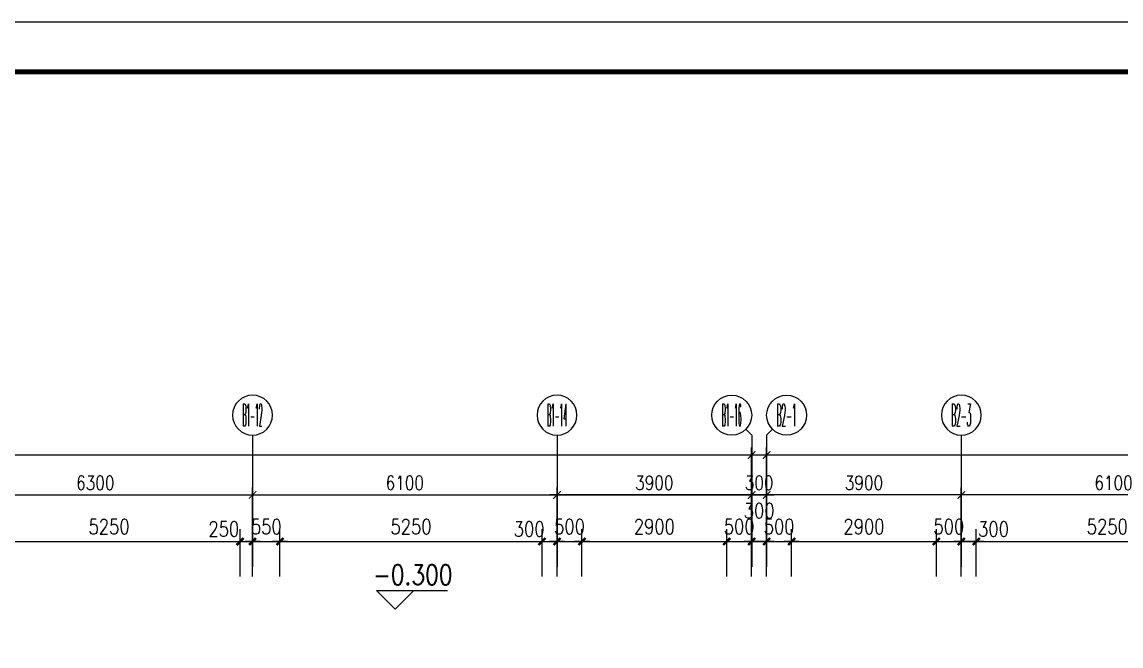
# Model space of a CAD drawing. Extents: x 0 to 121123, y -139549 to 0.
# Drawn here: x 53746 to 75766, y -23263 to -10755 of the extents above; entities that cross this region are included whole.
import ezdxf
from ezdxf.enums import TextEntityAlignment as Align

# ---------------------------------------------------------------- set-up
doc = ezdxf.new("R2010")
doc.units = 0
doc.header["$LTSCALE"] = 1000
doc.header["$MEASUREMENT"] = 0
doc.layers.get('0').update_dxf_attribs({"linetype": 'CONTINUOUS'})
doc.layers.get('DEFPOINTS').update_dxf_attribs({"linetype": 'CONTINUOUS'})
for name, color, linetype in [('AXIS', 7, 'CONTINUOUS'), ('AXIS_TEXT', 7, 'CONTINUOUS'), ('PUB_DIM', 7, 'CONTINUOUS'), ('PUB_TITLE', 7, 'CONTINUOUS'), ('文字', 7, 'CONTINUOUS'), ('柱', 7, 'CONTINUOUS')]:
    doc.layers.add(name, color=color, linetype=linetype)
doc.styles.add('COMPLEX', font='COMPLEX.shx', dxfattribs={"width": 0.8})
doc.styles.add('DIM_FONT', font='romanc.shx', dxfattribs={"width": 0.8})
doc.styles.add('HZTXT', font='txt.shx', dxfattribs={"width": 0.5, "bigfont": 'hztxt.shx'})
doc.dimstyles.new('NORMAL', dxfattribs={"dimtxt": 300, "dimasz": 1, "dimexe": 250, "dimexo": 300, "dimgap": 150, "dimtad": 1, "dimdec": 0, "dimdsep": 46, "dimtxsty": 'DIM_FONT', "dimblk": '_DIMX', "dimblk1": 'ARCHTICK', "dimblk2": 'ARCHTICK', "dimcen": 0.09, "dimdle": 200, "dimclrt": 7, "dimadec": 0, "dimazin": 0, "dimtfac": 1, "dimtdec": 0, "dimtix": 1, "dimtmove": 2, "dimatfit": 3, "dimldrblk": '_DIMX', "dimfxl": 0, "dimtolj": 1, "dimtzin": 0, "dimarcsym": 0})
doc.dimstyles.new('S100', dxfattribs={"dimtxt": 280, "dimasz": 150, "dimexe": 150, "dimexo": 150, "dimgap": 100, "dimtad": 1, "dimdec": 0, "dimzin": 0, "dimdsep": 46, "dimtxsty": 'DIM_FONT', "dimblk": '_DIMX', "dimblk1": 'ARCHTICK', "dimblk2": 'ARCHTICK', "dimsah": 1, "dimcen": 0.09, "dimdle": 150, "dimclrt": 7, "dimadec": 0, "dimazin": 0, "dimtfac": 1, "dimtdec": 0, "dimtix": 1, "dimtmove": 2, "dimatfit": 3, "dimldrblk": 'ARCHTICK', "dimfxl": 0, "dimtolj": 1, "dimtzin": 0, "dimarcsym": 0})

# ---------------------------------------------------------------- blocks, each defined once
blk = doc.blocks.new('_AXISO')
blk.add_circle((0, 0), 0.5)
at = {"layer": 'AXIS_TEXT', "style": 'COMPLEX', "width": 1.041667}
blk.add_attdef('A', text='', height=0.56, dxfattribs=at).set_placement((-0.25, -0.28), (0.25, -0.28), align=Align.FIT)
blk = doc.blocks.new('_ARCHTICK')
at = {"color": 0, "linetype": 'ByBlock', "const_width": 0.15}
blk.add_lwpolyline([(-0.5, -0.5), (0.5, 0.5)], dxfattribs=at)
blk = doc.blocks.new('*D22')
at = {"color": 0, "linetype": 'ByBlock'}
for p, q in [((33097, -28661), (33097, -26423)), ((68197, -28661), (68197, -26423)), ((68347, -26573), (32947, -26573))]:
    blk.add_line(p, q, dxfattribs=at)
at = {"layer": 'DEFPOINTS', "color": 0, "linetype": 'ByBlock'}
for p in [(33097, -26573), (33097, -28811), (68197, -28811)]:
    blk.add_point(p, dxfattribs=at)
at = {"color": 0, "linetype": 'ByBlock', "xscale": 150, "yscale": 150, "zscale": 150, "rotation": 180}
blk.add_blockref('_ARCHTICK', (33097, -26573), dxfattribs=at)
at = {"color": 0, "linetype": 'ByBlock', "xscale": 150, "yscale": 150, "zscale": 150}
blk.add_blockref('_ARCHTICK', (68197, -26573), dxfattribs=at)
at = {"color": 7, "linetype": 'ByBlock', "insert": (50647, -26333), "char_height": 280, "attachment_point": 5, "style": 'DIM_FONT'}
blk.add_mtext('\\A1;35100', dxfattribs=at)
blk = doc.blocks.new('_DIMX')
blk.add_line((-150, 0), (150, 0))
at = {"const_width": 50}
blk.add_lwpolyline([(-70, -70), (70, 70)], dxfattribs=at)
blk = doc.blocks.new('*D30')
at = {"color": 0, "linetype": 'ByBlock'}
for p, q in [((64297, -28661), (64297, -27223)), ((68197, -28661), (68197, -27223)), ((68347, -27373), (64147, -27373))]:
    blk.add_line(p, q, dxfattribs=at)
at = {"layer": 'DEFPOINTS', "color": 0, "linetype": 'ByBlock'}
for p in [(64297, -27373), (64297, -28811), (68197, -28811)]:
    blk.add_point(p, dxfattribs=at)
at = {"color": 0, "linetype": 'ByBlock', "xscale": 150, "yscale": 150, "zscale": 150}
for p, rotation in [((64297, -27373), 180.0000000000052), ((68197, -27373), 5.115907697472721e-12)]:
    blk.add_blockref('_ARCHTICK', p, dxfattribs=dict(at, rotation=rotation))
at = {"color": 7, "linetype": 'ByBlock', "insert": (66247, -27133), "char_height": 280, "attachment_point": 5, "style": 'DIM_FONT'}
blk.add_mtext('\\A1;3900', dxfattribs=at)
blk = doc.blocks.new('*D31')
at = {"color": 0, "linetype": 'ByBlock'}
for p, q in [((64297, -28661), (64297, -27223)), ((68197, -28661), (68197, -27223)), ((64147, -27373), (68347, -27373))]:
    blk.add_line(p, q, dxfattribs=at)
at = {"layer": 'DEFPOINTS', "color": 0, "linetype": 'ByBlock'}
for p in [(68197, -27373), (64297, -28811), (68197, -28811)]:
    blk.add_point(p, dxfattribs=at)
at = {"color": 0, "linetype": 'ByBlock', "xscale": 150, "yscale": 150, "zscale": 150, "rotation": 180}
blk.add_blockref('_ARCHTICK', (64297, -27373), dxfattribs=at)
at = {"color": 0, "linetype": 'ByBlock', "xscale": 150, "yscale": 150, "zscale": 150}
blk.add_blockref('_ARCHTICK', (68197, -27373), dxfattribs=at)
at = {"color": 7, "linetype": 'ByBlock', "insert": (66247, -27133), "char_height": 280, "attachment_point": 5, "style": 'DIM_FONT'}
blk.add_mtext('\\A1;3900', dxfattribs=at)
blk = doc.blocks.new('*D32')
at = {"color": 0, "linetype": 'ByBlock'}
for p, q in [((51897, -28661), (51897, -27223)), ((58197, -28661), (58197, -27223)), ((51747, -27373), (58347, -27373))]:
    blk.add_line(p, q, dxfattribs=at)
at = {"layer": 'DEFPOINTS', "color": 0, "linetype": 'ByBlock'}
for p in [(58197, -27373), (51897, -28811), (58197, -28811)]:
    blk.add_point(p, dxfattribs=at)
at = {"color": 0, "linetype": 'ByBlock', "xscale": 150, "yscale": 150, "zscale": 150, "rotation": 180}
blk.add_blockref('_ARCHTICK', (51897, -27373), dxfattribs=at)
at = {"color": 0, "linetype": 'ByBlock', "xscale": 150, "yscale": 150, "zscale": 150}
blk.add_blockref('_ARCHTICK', (58197, -27373), dxfattribs=at)
at = {"color": 7, "linetype": 'ByBlock', "insert": (55047, -27133), "char_height": 280, "attachment_point": 5, "style": 'DIM_FONT'}
blk.add_mtext('\\A1;6300', dxfattribs=at)
blk = doc.blocks.new('*D38')
at = {"color": 0, "linetype": 'ByBlock'}
for p, q in [((58197, -28661), (58197, -27223)), ((64297, -28661), (64297, -27223)), ((58047, -27373), (64447, -27373))]:
    blk.add_line(p, q, dxfattribs=at)
at = {"layer": 'DEFPOINTS', "color": 0, "linetype": 'ByBlock'}
for p in [(64297, -27373), (58197, -28811), (64297, -28811)]:
    blk.add_point(p, dxfattribs=at)
at = {"color": 0, "linetype": 'ByBlock', "xscale": 150, "yscale": 150, "zscale": 150, "rotation": 180}
blk.add_blockref('_ARCHTICK', (58197, -27373), dxfattribs=at)
at = {"color": 0, "linetype": 'ByBlock', "xscale": 150, "yscale": 150, "zscale": 150}
blk.add_blockref('_ARCHTICK', (64297, -27373), dxfattribs=at)
at = {"color": 7, "linetype": 'ByBlock', "insert": (61247, -27133), "char_height": 280, "attachment_point": 5, "style": 'DIM_FONT'}
blk.add_mtext('\\A1;6100', dxfattribs=at)
blk = doc.blocks.new('*D41')
at = {"color": 0, "linetype": 'ByBlock'}
for p, q in [((68497, -28161), (68497, -25923)), ((106297, -28161), (106297, -25923)), ((106447, -26073), (68347, -26073))]:
    blk.add_line(p, q, dxfattribs=at)
at = {"layer": 'DEFPOINTS', "color": 0, "linetype": 'ByBlock'}
for p in [(68497, -26073), (68497, -28311), (106297, -28311)]:
    blk.add_point(p, dxfattribs=at)
at = {"color": 0, "linetype": 'ByBlock', "xscale": 150, "yscale": 150, "zscale": 150, "rotation": 180}
blk.add_blockref('_ARCHTICK', (68497, -26073), dxfattribs=at)
at = {"color": 0, "linetype": 'ByBlock', "xscale": 150, "yscale": 150, "zscale": 150}
blk.add_blockref('_ARCHTICK', (106297, -26073), dxfattribs=at)
at = {"color": 7, "linetype": 'ByBlock', "insert": (87397, -25833), "char_height": 280, "attachment_point": 5, "style": 'DIM_FONT'}
blk.add_mtext('\\A1;37800', dxfattribs=at)
blk = doc.blocks.new('*D42')
at = {"color": 0, "linetype": 'ByBlock'}
for p, q in [((36997, -28161), (36997, -26723)), ((43097, -28161), (43097, -26723)), ((43247, -26873), (36847, -26873))]:
    blk.add_line(p, q, dxfattribs=at)
at = {"layer": 'DEFPOINTS', "color": 0, "linetype": 'ByBlock'}
for p in [(36997, -26873), (36997, -28311), (43097, -28311)]:
    blk.add_point(p, dxfattribs=at)
at = {"color": 0, "linetype": 'ByBlock', "xscale": 150, "yscale": 150, "zscale": 150, "rotation": 180}
blk.add_blockref('_ARCHTICK', (36997, -26873), dxfattribs=at)
at = {"color": 0, "linetype": 'ByBlock', "xscale": 150, "yscale": 150, "zscale": 150}
blk.add_blockref('_ARCHTICK', (43097, -26873), dxfattribs=at)
at = {"color": 7, "linetype": 'ByBlock', "insert": (40047, -26633), "char_height": 280, "attachment_point": 5, "style": 'DIM_FONT'}
blk.add_mtext('\\A1;6100', dxfattribs=at)
blk = doc.blocks.new('*D43')
at = {"color": 0, "linetype": 'ByBlock'}
for p, q in [((33097, -28161), (33097, -26723)), ((36997, -28161), (36997, -26723)), ((37147, -26873), (32947, -26873))]:
    blk.add_line(p, q, dxfattribs=at)
at = {"layer": 'DEFPOINTS', "color": 0, "linetype": 'ByBlock'}
for p in [(33097, -26873), (33097, -28311), (36997, -28311)]:
    blk.add_point(p, dxfattribs=at)
at = {"color": 0, "linetype": 'ByBlock', "xscale": 150, "yscale": 150, "zscale": 150, "rotation": 180}
blk.add_blockref('_ARCHTICK', (33097, -26873), dxfattribs=at)
at = {"color": 0, "linetype": 'ByBlock', "xscale": 150, "yscale": 150, "zscale": 150}
blk.add_blockref('_ARCHTICK', (36997, -26873), dxfattribs=at)
at = {"color": 7, "linetype": 'ByBlock', "insert": (35047, -26633), "char_height": 280, "attachment_point": 5, "style": 'DIM_FONT'}
blk.add_mtext('\\A1;3900', dxfattribs=at)
blk = doc.blocks.new('_AXISO2')
blk.add_line((0.354, 0.146), (0.5, 0))
blk.add_circle((0, 0.5), 0.5)
at = {"layer": 'AXIS_TEXT', "style": 'COMPLEX', "width": 1.041667}
blk.add_attdef('A', text='', height=0.56, dxfattribs=at).set_placement((-0.25, 0.22), (0.25, 0.22), align=Align.FIT)
blk = doc.blocks.new('_AXISO1')
blk.add_line((0.354, -0.146), (0.5, 0))
blk.add_circle((0, -0.5), 0.5)
at = {"layer": 'AXIS_TEXT', "style": 'COMPLEX', "width": 1.041667}
blk.add_attdef('A', text='', height=0.56, dxfattribs=at).set_placement((-0.25, -0.78), (0.25, -0.78), align=Align.FIT)
blk = doc.blocks.new('*D142')
at = {"color": 0, "linetype": 'ByBlock'}
for p, q in [((68197, -28161), (68197, -26723)), ((68497, -28161), (68497, -26723)), ((68197, -26873), (68047, -26873)), ((68197, -26873), (68497, -26873)), ((68497, -26873), (68647, -26873))]:
    blk.add_line(p, q, dxfattribs=at)
at = {"layer": 'DEFPOINTS', "color": 0, "linetype": 'ByBlock'}
for p in [(68497, -26873), (68197, -28311), (68497, -28311)]:
    blk.add_point(p, dxfattribs=at)
at = {"color": 0, "linetype": 'ByBlock', "xscale": 150, "yscale": 150, "zscale": 150}
blk.add_blockref('_ARCHTICK', (68197, -26873), dxfattribs=at)
at = {"color": 0, "linetype": 'ByBlock', "xscale": 150, "yscale": 150, "zscale": 150, "rotation": 180}
blk.add_blockref('_ARCHTICK', (68497, -26873), dxfattribs=at)
at = {"color": 7, "linetype": 'ByBlock', "insert": (68347, -26633), "char_height": 280, "attachment_point": 5, "style": 'DIM_FONT'}
blk.add_mtext('\\A1;300', dxfattribs=at)
blk = doc.blocks.new('*D155')
at = {"color": 0, "linetype": 'ByBlock'}
for p, q in [((57947, -25582), (57947, -24628)), ((52698, -24878), (57946, -24878))]:
    blk.add_line(p, q, dxfattribs=at)
at = {"layer": 'DEFPOINTS', "color": 0, "linetype": 'ByBlock'}
for p in [(57947, -24878), (52697, -25882), (57947, -25882)]:
    blk.add_point(p, dxfattribs=at)
at = {"color": 0, "linetype": 'ByBlock', "rotation": 180}
blk.add_blockref('_DIMX', (52697, -24878), dxfattribs=at)
at = {"color": 0, "linetype": 'ByBlock'}
blk.add_blockref('_DIMX', (57947, -24878), dxfattribs=at)
at = {"color": 7, "linetype": 'ByBlock', "insert": (55322, -24578), "char_height": 300, "attachment_point": 5, "style": 'DIM_FONT'}
blk.add_mtext('\\A1;5250', dxfattribs=at)
blk = doc.blocks.new('*D156')
at = {"color": 0, "linetype": 'ByBlock'}
for p, q in [((58197, -25582), (58197, -24628)), ((57946, -24878), (57945, -24878)), ((57947, -24878), (58197, -24878)), ((57947, -24878), (58197, -24878)), ((58198, -24878), (58199, -24878))]:
    blk.add_line(p, q, dxfattribs=at)
at = {"layer": 'DEFPOINTS', "color": 0, "linetype": 'ByBlock'}
for p in [(58197, -24878), (57947, -25882), (58197, -25882)]:
    blk.add_point(p, dxfattribs=at)
at = {"color": 0, "linetype": 'ByBlock'}
blk.add_blockref('_DIMX', (57947, -24878), dxfattribs=at)
at = {"color": 0, "linetype": 'ByBlock', "rotation": 180}
blk.add_blockref('_DIMX', (58197, -24878), dxfattribs=at)
at = {"color": 7, "linetype": 'ByBlock', "insert": (57621, -24628), "char_height": 300, "attachment_point": 5, "style": 'DIM_FONT'}
blk.add_mtext('\\A1;250', dxfattribs=at)
blk = doc.blocks.new('*D157')
at = {"color": 0, "linetype": 'ByBlock'}
for p, q in [((58747, -25582), (58747, -24628)), ((58196, -24878), (58195, -24878)), ((58197, -24878), (58747, -24878)), ((58748, -24878), (58749, -24878))]:
    blk.add_line(p, q, dxfattribs=at)
at = {"layer": 'DEFPOINTS', "color": 0, "linetype": 'ByBlock'}
for p in [(58747, -24878), (58197, -25882), (58747, -25882)]:
    blk.add_point(p, dxfattribs=at)
at = {"color": 0, "linetype": 'ByBlock'}
blk.add_blockref('_DIMX', (58197, -24878), dxfattribs=at)
at = {"color": 0, "linetype": 'ByBlock', "rotation": 180}
blk.add_blockref('_DIMX', (58747, -24878), dxfattribs=at)
at = {"color": 7, "linetype": 'ByBlock', "insert": (58472, -24578), "char_height": 300, "attachment_point": 5, "style": 'DIM_FONT'}
blk.add_mtext('\\A1;550', dxfattribs=at)
blk = doc.blocks.new('*D158')
at = {"color": 0, "linetype": 'ByBlock'}
for p, q in [((63997, -25582), (63997, -24628)), ((58748, -24878), (63996, -24878))]:
    blk.add_line(p, q, dxfattribs=at)
at = {"layer": 'DEFPOINTS', "color": 0, "linetype": 'ByBlock'}
for p in [(63997, -24878), (58747, -25882), (63997, -25882)]:
    blk.add_point(p, dxfattribs=at)
at = {"color": 0, "linetype": 'ByBlock', "rotation": 180}
blk.add_blockref('_DIMX', (58747, -24878), dxfattribs=at)
at = {"color": 0, "linetype": 'ByBlock'}
blk.add_blockref('_DIMX', (63997, -24878), dxfattribs=at)
at = {"color": 7, "linetype": 'ByBlock', "insert": (61372, -24578), "char_height": 300, "attachment_point": 5, "style": 'DIM_FONT'}
blk.add_mtext('\\A1;5250', dxfattribs=at)
blk = doc.blocks.new('*D159')
at = {"color": 0, "linetype": 'ByBlock'}
for p, q in [((64297, -25582), (64297, -24628)), ((63996, -24878), (63995, -24878)), ((63997, -24878), (64297, -24878)), ((63997, -24878), (64297, -24878)), ((64298, -24878), (64299, -24878))]:
    blk.add_line(p, q, dxfattribs=at)
at = {"layer": 'DEFPOINTS', "color": 0, "linetype": 'ByBlock'}
for p in [(64297, -24878), (63997, -25882), (64297, -25882)]:
    blk.add_point(p, dxfattribs=at)
at = {"color": 0, "linetype": 'ByBlock'}
blk.add_blockref('_DIMX', (63997, -24878), dxfattribs=at)
at = {"color": 0, "linetype": 'ByBlock', "rotation": 180}
blk.add_blockref('_DIMX', (64297, -24878), dxfattribs=at)
at = {"color": 7, "linetype": 'ByBlock', "insert": (63739, -24628), "char_height": 300, "attachment_point": 5, "style": 'DIM_FONT'}
blk.add_mtext('\\A1;300', dxfattribs=at)
blk = doc.blocks.new('*D160')
at = {"color": 0, "linetype": 'ByBlock'}
for p, q in [((64797, -25582), (64797, -24628)), ((64296, -24878), (64295, -24878)), ((64297, -24878), (64797, -24878)), ((64798, -24878), (64799, -24878))]:
    blk.add_line(p, q, dxfattribs=at)
at = {"layer": 'DEFPOINTS', "color": 0, "linetype": 'ByBlock'}
for p in [(64797, -24878), (64297, -25882), (64797, -25882)]:
    blk.add_point(p, dxfattribs=at)
at = {"color": 0, "linetype": 'ByBlock'}
blk.add_blockref('_DIMX', (64297, -24878), dxfattribs=at)
at = {"color": 0, "linetype": 'ByBlock', "rotation": 180}
blk.add_blockref('_DIMX', (64797, -24878), dxfattribs=at)
at = {"color": 7, "linetype": 'ByBlock', "insert": (64547, -24578), "char_height": 300, "attachment_point": 5, "style": 'DIM_FONT'}
blk.add_mtext('\\A1;500', dxfattribs=at)
blk = doc.blocks.new('*D161')
at = {"color": 0, "linetype": 'ByBlock'}
for p, q in [((67697, -25582), (67697, -24628)), ((64798, -24878), (67696, -24878))]:
    blk.add_line(p, q, dxfattribs=at)
at = {"layer": 'DEFPOINTS', "color": 0, "linetype": 'ByBlock'}
for p in [(67697, -24878), (64797, -25882), (67697, -25882)]:
    blk.add_point(p, dxfattribs=at)
at = {"color": 0, "linetype": 'ByBlock', "rotation": 180}
blk.add_blockref('_DIMX', (64797, -24878), dxfattribs=at)
at = {"color": 0, "linetype": 'ByBlock'}
blk.add_blockref('_DIMX', (67697, -24878), dxfattribs=at)
at = {"color": 7, "linetype": 'ByBlock', "insert": (66247, -24578), "char_height": 300, "attachment_point": 5, "style": 'DIM_FONT'}
blk.add_mtext('\\A1;2900', dxfattribs=at)
blk = doc.blocks.new('*D162')
at = {"color": 0, "linetype": 'ByBlock'}
for p, q in [((68197, -25582), (68197, -24628)), ((67696, -24878), (67695, -24878)), ((67697, -24878), (68197, -24878)), ((68198, -24878), (68199, -24878))]:
    blk.add_line(p, q, dxfattribs=at)
at = {"layer": 'DEFPOINTS', "color": 0, "linetype": 'ByBlock'}
for p in [(68197, -24878), (67697, -25882), (68197, -25882)]:
    blk.add_point(p, dxfattribs=at)
at = {"color": 0, "linetype": 'ByBlock'}
blk.add_blockref('_DIMX', (67697, -24878), dxfattribs=at)
at = {"color": 0, "linetype": 'ByBlock', "rotation": 180}
blk.add_blockref('_DIMX', (68197, -24878), dxfattribs=at)
at = {"color": 7, "linetype": 'ByBlock', "insert": (67947, -24578), "char_height": 300, "attachment_point": 5, "style": 'DIM_FONT'}
blk.add_mtext('\\A1;500', dxfattribs=at)
blk = doc.blocks.new('*D163')
at = {"color": 0, "linetype": 'ByBlock'}
for p, q in [((68497, -25582), (68497, -24628)), ((68196, -24878), (68195, -24878)), ((68197, -24878), (68497, -24878)), ((68197, -24878), (68497, -24878)), ((68498, -24878), (68499, -24878))]:
    blk.add_line(p, q, dxfattribs=at)
at = {"layer": 'DEFPOINTS', "color": 0, "linetype": 'ByBlock'}
for p in [(68497, -24878), (68197, -25882), (68497, -25882)]:
    blk.add_point(p, dxfattribs=at)
at = {"color": 0, "linetype": 'ByBlock'}
blk.add_blockref('_DIMX', (68197, -24878), dxfattribs=at)
at = {"color": 0, "linetype": 'ByBlock', "rotation": 180}
blk.add_blockref('_DIMX', (68497, -24878), dxfattribs=at)
at = {"color": 7, "linetype": 'ByBlock', "insert": (68347, -24261), "char_height": 300, "attachment_point": 5, "style": 'DIM_FONT'}
blk.add_mtext('\\A1;300', dxfattribs=at)
blk = doc.blocks.new('*D164')
at = {"color": 0, "linetype": 'ByBlock'}
for p, q in [((68997, -25582), (68997, -24628)), ((68496, -24878), (68495, -24878)), ((68497, -24878), (68997, -24878)), ((68998, -24878), (68999, -24878))]:
    blk.add_line(p, q, dxfattribs=at)
at = {"layer": 'DEFPOINTS', "color": 0, "linetype": 'ByBlock'}
for p in [(68997, -24878), (68497, -25882), (68997, -25882)]:
    blk.add_point(p, dxfattribs=at)
at = {"color": 0, "linetype": 'ByBlock'}
blk.add_blockref('_DIMX', (68497, -24878), dxfattribs=at)
at = {"color": 0, "linetype": 'ByBlock', "rotation": 180}
blk.add_blockref('_DIMX', (68997, -24878), dxfattribs=at)
at = {"color": 7, "linetype": 'ByBlock', "insert": (68747, -24578), "char_height": 300, "attachment_point": 5, "style": 'DIM_FONT'}
blk.add_mtext('\\A1;500', dxfattribs=at)
blk = doc.blocks.new('*D165')
at = {"color": 0, "linetype": 'ByBlock'}
for p, q in [((71897, -25582), (71897, -24628)), ((68998, -24878), (71896, -24878))]:
    blk.add_line(p, q, dxfattribs=at)
at = {"layer": 'DEFPOINTS', "color": 0, "linetype": 'ByBlock'}
for p in [(71897, -24878), (68997, -25882), (71897, -25882)]:
    blk.add_point(p, dxfattribs=at)
at = {"color": 0, "linetype": 'ByBlock', "rotation": 180}
blk.add_blockref('_DIMX', (68997, -24878), dxfattribs=at)
at = {"color": 0, "linetype": 'ByBlock'}
blk.add_blockref('_DIMX', (71897, -24878), dxfattribs=at)
at = {"color": 7, "linetype": 'ByBlock', "insert": (70447, -24578), "char_height": 300, "attachment_point": 5, "style": 'DIM_FONT'}
blk.add_mtext('\\A1;2900', dxfattribs=at)
blk = doc.blocks.new('*D166')
at = {"color": 0, "linetype": 'ByBlock'}
for p, q in [((72397, -25582), (72397, -24628)), ((71896, -24878), (71895, -24878)), ((71897, -24878), (72397, -24878)), ((72398, -24878), (72399, -24878))]:
    blk.add_line(p, q, dxfattribs=at)
at = {"layer": 'DEFPOINTS', "color": 0, "linetype": 'ByBlock'}
for p in [(72397, -24878), (71897, -25882), (72397, -25882)]:
    blk.add_point(p, dxfattribs=at)
at = {"color": 0, "linetype": 'ByBlock'}
blk.add_blockref('_DIMX', (71897, -24878), dxfattribs=at)
at = {"color": 0, "linetype": 'ByBlock', "rotation": 180}
blk.add_blockref('_DIMX', (72397, -24878), dxfattribs=at)
at = {"color": 7, "linetype": 'ByBlock', "insert": (72147, -24578), "char_height": 300, "attachment_point": 5, "style": 'DIM_FONT'}
blk.add_mtext('\\A1;500', dxfattribs=at)
blk = doc.blocks.new('*D167')
at = {"color": 0, "linetype": 'ByBlock'}
for p, q in [((72697, -25582), (72697, -24628)), ((72396, -24878), (72395, -24878)), ((72397, -24878), (72697, -24878)), ((72397, -24878), (72697, -24878)), ((72698, -24878), (72699, -24878))]:
    blk.add_line(p, q, dxfattribs=at)
at = {"layer": 'DEFPOINTS', "color": 0, "linetype": 'ByBlock'}
for p in [(72697, -24878), (72397, -25882), (72697, -25882)]:
    blk.add_point(p, dxfattribs=at)
at = {"color": 0, "linetype": 'ByBlock'}
blk.add_blockref('_DIMX', (72397, -24878), dxfattribs=at)
at = {"color": 0, "linetype": 'ByBlock', "rotation": 180}
blk.add_blockref('_DIMX', (72697, -24878), dxfattribs=at)
at = {"color": 7, "linetype": 'ByBlock', "insert": (73042, -24628), "char_height": 300, "attachment_point": 5, "style": 'DIM_FONT'}
blk.add_mtext('\\A1;300', dxfattribs=at)
blk = doc.blocks.new('*D168')
at = {"color": 0, "linetype": 'ByBlock'}
for p, q in [((77947, -25582), (77947, -24628)), ((72698, -24878), (77946, -24878))]:
    blk.add_line(p, q, dxfattribs=at)
at = {"layer": 'DEFPOINTS', "color": 0, "linetype": 'ByBlock'}
for p in [(77947, -24878), (72697, -25882), (77947, -25882)]:
    blk.add_point(p, dxfattribs=at)
at = {"color": 0, "linetype": 'ByBlock', "rotation": 180}
blk.add_blockref('_DIMX', (72697, -24878), dxfattribs=at)
at = {"color": 0, "linetype": 'ByBlock'}
blk.add_blockref('_DIMX', (77947, -24878), dxfattribs=at)
at = {"color": 7, "linetype": 'ByBlock', "insert": (75322, -24578), "char_height": 300, "attachment_point": 5, "style": 'DIM_FONT'}
blk.add_mtext('\\A1;5250', dxfattribs=at)

msp = doc.modelspace()

# ---------------------------------------------------------------- hatches: boundary and pattern name
at = {"layer": '柱'}
h = msp.add_hatch(color=256, dxfattribs=at)
h.paths.add_polyline_path([(49265.9, -31964), (49565.9, -31964), (49565.9, -32964), (48265.9, -32964), (48265.9, -32664), (49265.9, -32664)])
h.paths.add_polyline_path([(33765.9, -26364), (33265.9, -26364), (33265.9, -29364), (33565.9, -29364), (33565.9, -26664), (33765.9, -26664)])
h.paths.add_polyline_path([(33265.9, -33964), (33565.9, -33964), (33565.9, -35464), (33765.9, -35464), (33765.9, -35764), (33265.9, -35764)])
h.paths.add_polyline_path([(39865.9, -38964), (40365.9, -38964), (40365.9, -40954), (40065.9, -40954), (40065.9, -39264), (39865.9, -39264)])
h.paths.add_polyline_path([(35865.9, -43664), (36165.9, -43664), (36165.9, -45364), (36515.9, -45364), (36515.9, -45664), (35865.9, -45664)])
h.paths.add_polyline_path([(36365.9, -40164.1), (35865.9, -40164.1), (35865.9, -41764.1), (36165.9, -41764.1), (36165.9, -40464.1), (36365.9, -40464.1)])
h.paths.add_polyline_path([(39065.9, -45364), (39065.9, -45664), (40465.9, -45664), (40465.9, -45364), (39865.9, -45364), (39865.9, -44664), (39565.9, -44664), (39565.9, -45364)])
h.paths.add_polyline_path([(44965.9, -44564), (45265.9, -44564), (45265.9, -46164), (44965.9, -46164)])
h.paths.add_polyline_path([(36965.9, -33214), (37665.9, -33214), (37665.9, -32514), (36965.9, -32514)])
h.paths.add_polyline_path([(36965.9, -36014), (37665.9, -36014), (37665.9, -35314), (36965.9, -35314)])
h.paths.add_polyline_path([(36665.9, -26364), (37465.9, -26364), (37465.9, -27664), (37465.9, -27864), (37165.9, -27864), (37165.9, -26664), (36665.9, -26664)])
h.paths.add_polyline_path([(45265.9, -38964.1), (45265.9, -39264.1), (43265.9, -39264.1), (43265.9, -38964.1)])
h.paths.add_polyline_path([(42765.9, -36014), (43465.9, -36014), (43465.9, -35314), (42765.9, -35314)])
h.paths.add_polyline_path([(42765.9, -33214), (43465.9, -33214), (43465.9, -32514), (42765.9, -32514)])
h.paths.add_polyline_path([(48365.9, -37364), (48365.9, -37064), (47565.9, -37064), (47565.9, -39664), (48465.9, -39664), (48465.9, -39364), (47865.9, -39364), (47865.9, -37364)])
h.paths.add_polyline_path([(47865.9, -37364), (47865.9, -39364)], flags=16)
h.paths.add_polyline_path([(43065.9, -28964), (43365.9, -28964), (43365.9, -26364), (43065.9, -26364)])
h.paths.add_polyline_path([(64965.9, -26364), (64165.9, -26364), (64165.9, -27664), (64165.9, -27864), (64465.9, -27864), (64465.9, -26664), (64965.9, -26664)])
h.paths.add_polyline_path([(64665.9, -33214), (63965.9, -33214), (63965.9, -32514), (64665.9, -32514)])
h.paths.add_polyline_path([(64665.9, -36014), (63965.9, -36014), (63965.9, -35314), (64665.9, -35314)])
h.paths.add_polyline_path([(61765.9, -38964), (61265.9, -38964), (61265.9, -40954), (61565.9, -40954), (61565.9, -39264), (61765.9, -39264)])
h.paths.add_polyline_path([(56665.9, -44564), (56365.9, -44564), (56365.9, -46164), (56665.9, -46164)])
h.paths.add_polyline_path([(52365.9, -44164), (52065.9, -44164), (52065.9, -46164), (52365.9, -46164)])
h.paths.add_polyline_path([(49265.9, -44164), (49565.9, -44164), (49565.9, -46164), (49265.9, -46164)])
h.paths.add_polyline_path([(62565.9, -45364), (62565.9, -45664), (61165.9, -45664), (61165.9, -45364), (61765.9, -45364), (61765.9, -44664), (62065.9, -44664), (62065.9, -45364)])
h.paths.add_polyline_path([(56365.9, -38964.1), (56365.9, -39264.1), (58365.9, -39264.1), (58365.9, -38964.1)])
h.paths.add_polyline_path([(52365.9, -31964), (52065.9, -31964), (52065.9, -32964), (53365.9, -32964), (53365.9, -32664), (52365.9, -32664)])
h.paths.add_polyline_path([(49465.9, -37364), (49465.9, -37064), (50265.9, -37064), (50265.9, -39664), (49365.9, -39664), (49365.9, -39364), (49965.9, -39364), (49965.9, -37364)])
h.paths.add_polyline_path([(52165.9, -37364), (52165.9, -37064), (51365.9, -37064), (51365.9, -39664), (52265.9, -39664), (52265.9, -39364), (51665.9, -39364), (51665.9, -37364)])
h.paths.add_polyline_path([(53765.9, -37364), (53765.9, -39364)], flags=16)
h.paths.add_polyline_path([(53265.9, -37364), (53265.9, -37064), (54065.9, -37064), (54065.9, -39664), (53165.9, -39664), (53165.9, -39364), (53765.9, -39364), (53765.9, -37364)])
h.paths.add_polyline_path([(49265.9, -28364), (49565.9, -28364), (49565.9, -26364), (49265.9, -26364)])
h.paths.add_polyline_path([(52365.9, -28364), (52065.9, -28364), (52065.9, -26364), (52365.9, -26364)])
h.paths.add_polyline_path([(58865.9, -36014), (58165.9, -36014), (58165.9, -35314), (58865.9, -35314)])
h.paths.add_polyline_path([(58865.9, -33214), (58165.9, -33214), (58165.9, -32514), (58865.9, -32514)])
h.paths.add_polyline_path([(58565.9, -28964), (58265.9, -28964), (58265.9, -26364), (58565.9, -26364)])
h.paths.add_polyline_path([(65765.9, -43664), (65465.9, -43664), (65465.9, -45364), (65115.9, -45364), (65115.9, -45664), (65765.9, -45664)])
h.paths.add_polyline_path([(65265.9, -40164.1), (65765.9, -40164.1), (65765.9, -41764.1), (65465.9, -41764.1), (65465.9, -40464.1), (65265.9, -40464.1)])
h.paths.add_polyline_path([(67865.9, -26364), (68365.9, -26364), (68365.9, -29364), (68065.9, -29364), (68065.9, -26664), (67865.9, -26664)])
h.paths.add_polyline_path([(68365.9, -33964), (68065.9, -33964), (68065.9, -35464), (67865.9, -35464), (67865.9, -35764), (68365.9, -35764)])
edge = h.paths.add_edge_path()
edge.add_line((30800.1, -26364), (69396.6, -26364))
edge = h.paths.add_edge_path()
edge.add_line((68365.9, -48469), (68365.9, -22173))
h = msp.add_hatch(color=256, dxfattribs=at)
h.paths.add_polyline_path([(84665.9, -31964), (84965.9, -31964), (84965.9, -32964), (83665.9, -32964), (83665.9, -32664), (84665.9, -32664)])
h.paths.add_polyline_path([(69165.9, -26364), (68665.9, -26364), (68665.9, -29364), (68965.9, -29364), (68965.9, -26664), (69165.9, -26664)])
h.paths.add_polyline_path([(68665.9, -33964), (68965.9, -33964), (68965.9, -35464), (69165.9, -35464), (69165.9, -35764), (68665.9, -35764)])
h.paths.add_polyline_path([(75265.9, -38964), (75765.9, -38964), (75765.9, -40954), (75465.9, -40954), (75465.9, -39264), (75265.9, -39264)])
h.paths.add_polyline_path([(71265.9, -43664), (71565.9, -43664), (71565.9, -45364), (71915.9, -45364), (71915.9, -45664), (71265.9, -45664)])
h.paths.add_polyline_path([(71765.9, -40164.1), (71265.9, -40164.1), (71265.9, -41764.1), (71565.9, -41764.1), (71565.9, -40464.1), (71765.9, -40464.1)])
h.paths.add_polyline_path([(74465.9, -45364), (74465.9, -45664), (75865.9, -45664), (75865.9, -45364), (75265.9, -45364), (75265.9, -44664), (74965.9, -44664), (74965.9, -45364)])
h.paths.add_polyline_path([(80365.9, -44564), (80665.9, -44564), (80665.9, -46164), (80365.9, -46164)])
h.paths.add_polyline_path([(72365.9, -33214), (73065.9, -33214), (73065.9, -32514), (72365.9, -32514)])
h.paths.add_polyline_path([(72365.9, -36014), (73065.9, -36014), (73065.9, -35314), (72365.9, -35314)])
h.paths.add_polyline_path([(72065.9, -26364), (72865.9, -26364), (72865.9, -27664), (72865.9, -27864), (72565.9, -27864), (72565.9, -26664), (72065.9, -26664)])
h.paths.add_polyline_path([(80665.9, -38964.1), (80665.9, -39264.1), (78665.9, -39264.1), (78665.9, -38964.1)])
h.paths.add_polyline_path([(78165.9, -36014), (78865.9, -36014), (78865.9, -35314), (78165.9, -35314)])
h.paths.add_polyline_path([(78165.9, -33214), (78865.9, -33214), (78865.9, -32514), (78165.9, -32514)])
h.paths.add_polyline_path([(83765.9, -37364), (83765.9, -37064), (82965.9, -37064), (82965.9, -39664), (83865.9, -39664), (83865.9, -39364), (83265.9, -39364), (83265.9, -37364)])
h.paths.add_polyline_path([(83265.9, -37364), (83265.9, -39364)], flags=16)
h.paths.add_polyline_path([(78465.9, -28964), (78765.9, -28964), (78765.9, -26364), (78465.9, -26364)])
h.paths.add_polyline_path([(100365.9, -26364), (99565.9, -26364), (99565.9, -27664), (99565.9, -27864), (99865.9, -27864), (99865.9, -26664), (100365.9, -26664)])
h.paths.add_polyline_path([(100065.9, -33214), (99365.9, -33214), (99365.9, -32514), (100065.9, -32514)])
h.paths.add_polyline_path([(100065.9, -36014), (99365.9, -36014), (99365.9, -35314), (100065.9, -35314)])
h.paths.add_polyline_path([(97165.9, -38964), (96665.9, -38964), (96665.9, -40954), (96965.9, -40954), (96965.9, -39264), (97165.9, -39264)])
h.paths.add_polyline_path([(92065.9, -44564), (91765.9, -44564), (91765.9, -46164), (92065.9, -46164)])
h.paths.add_polyline_path([(87765.9, -44164), (87465.9, -44164), (87465.9, -46164), (87765.9, -46164)])
h.paths.add_polyline_path([(84665.9, -44164), (84965.9, -44164), (84965.9, -46164), (84665.9, -46164)])
h.paths.add_polyline_path([(97965.9, -45364), (97965.9, -45664), (96565.9, -45664), (96565.9, -45364), (97165.9, -45364), (97165.9, -44664), (97465.9, -44664), (97465.9, -45364)])
h.paths.add_polyline_path([(91765.9, -38964.1), (91765.9, -39264.1), (93765.9, -39264.1), (93765.9, -38964.1)])
h.paths.add_polyline_path([(87765.9, -31964), (87465.9, -31964), (87465.9, -32964), (88765.9, -32964), (88765.9, -32664), (87765.9, -32664)])
h.paths.add_polyline_path([(84865.9, -37364), (84865.9, -37064), (85665.9, -37064), (85665.9, -39664), (84765.9, -39664), (84765.9, -39364), (85365.9, -39364), (85365.9, -37364)])
h.paths.add_polyline_path([(87565.9, -37364), (87565.9, -37064), (86765.9, -37064), (86765.9, -39664), (87665.9, -39664), (87665.9, -39364), (87065.9, -39364), (87065.9, -37364)])
h.paths.add_polyline_path([(89165.9, -37364), (89165.9, -39364)], flags=16)
h.paths.add_polyline_path([(88665.9, -37364), (88665.9, -37064), (89465.9, -37064), (89465.9, -39664), (88565.9, -39664), (88565.9, -39364), (89165.9, -39364), (89165.9, -37364)])
h.paths.add_polyline_path([(84665.9, -28364), (84965.9, -28364), (84965.9, -26364), (84665.9, -26364)])
h.paths.add_polyline_path([(87765.9, -28364), (87465.9, -28364), (87465.9, -26364), (87765.9, -26364)])
h.paths.add_polyline_path([(94265.9, -36014), (93565.9, -36014), (93565.9, -35314), (94265.9, -35314)])
h.paths.add_polyline_path([(94265.9, -33214), (93565.9, -33214), (93565.9, -32514), (94265.9, -32514)])
h.paths.add_polyline_path([(93965.9, -28964), (93665.9, -28964), (93665.9, -26364), (93965.9, -26364)])
h.paths.add_polyline_path([(101165.9, -43664), (100865.9, -43664), (100865.9, -45364), (100515.9, -45364), (100515.9, -45664), (101165.9, -45664)])
h.paths.add_polyline_path([(100665.9, -40164.1), (101165.9, -40164.1), (101165.9, -41764.1), (100865.9, -41764.1), (100865.9, -40464.1), (100665.9, -40464.1)])
h.paths.add_polyline_path([(103265.9, -26364), (103765.9, -26364), (103765.9, -29364), (103465.9, -29364), (103465.9, -26664), (103265.9, -26664)])
h.paths.add_polyline_path([(103765.9, -33964), (103465.9, -33964), (103465.9, -35464), (103265.9, -35464), (103265.9, -35764), (103765.9, -35764)])
edge = h.paths.add_edge_path()
edge.add_line((66200.1, -26364), (104796.6, -26364))
edge = h.paths.add_edge_path()
edge.add_line((103765.9, -48469), (103765.9, -22173))

# ---------------------------------------------------------------- linework, layer by layer
at = {"layer": 'AXIS'}
for p, q in [((58365.9, -19035.1), (58365.9, -21673)), ((64465.9, -19035.1), (64465.9, -21673)), ((68365.9, -19035.1), (68365.9, -21673)), ((68665.9, -19035.1), (68665.9, -21673)), ((72565.9, -19035.1), (72565.9, -21673))]:
    msp.add_line(p, q, dxfattribs=at)
at = {"layer": 'PUB_TITLE'}
msp.add_lwpolyline([(16022.7, -70154.7), (16022.7, -10754.7), (121122.7, -10754.7), (121122.7, -70154.7)], close=True, dxfattribs=at)
at = {"layer": 'PUB_TITLE', "const_width": 100}
msp.add_lwpolyline([(18522.7, -69154.7), (120122.7, -69154.7), (120122.7, -11754.7), (18522.7, -11754.7)], close=True, dxfattribs=at)
at = {"layer": '文字'}
for p, q in [((61222.3, -22527.6), (60847.3, -22152.6)), ((60847.3, -22152.6), (61597.3, -22152.6)), ((61597.3, -22152.6), (61222.3, -22527.6)), ((61222.3, -22152.6), (61527.9, -22152.6)), ((61222.3, -22152.6), (62272.3, -22152.6))]:
    msp.add_line(p, q, dxfattribs=at)

# ---------------------------------------------------------------- block references
at = {"layer": 'AXIS'}
ref = msp.add_blockref('_AXISO', (58365.9, -18635.1), dxfattribs=dict(at, xscale=-800, yscale=800, zscale=800, rotation=180))
ref.add_attrib('A', 'B1-12', dxfattribs={"layer": 'AXIS_TEXT', "height": 448, "style": 'COMPLEX', "width": 0.203804}).set_placement((58165.9, -18859.1), (58565.9, -18859.1), align=Align.FIT)
ref = msp.add_blockref('_AXISO', (64465.9, -18635.1), dxfattribs=dict(at, xscale=-800, yscale=800, zscale=800, rotation=180))
ref.add_attrib('A', 'B1-14', dxfattribs={"layer": 'AXIS_TEXT', "height": 448, "style": 'COMPLEX', "width": 0.199468}).set_placement((64265.9, -18859.1), (64665.9, -18859.1), align=Align.FIT)
ref = msp.add_blockref('_AXISO1', (68365.9, -18635.1), dxfattribs=dict(at, xscale=800, yscale=800, zscale=800, rotation=270))
ref.add_attrib('A', 'B1-16', dxfattribs={"layer": 'AXIS_TEXT', "height": 448, "style": 'COMPLEX', "width": 0.203804}).set_placement((67765.9, -18859.1), (68165.9, -18859.1), align=Align.FIT)
ref = msp.add_blockref('_AXISO2', (68665.9, -18635.1), dxfattribs=dict(at, xscale=800, yscale=800, zscale=800, rotation=270))
ref.add_attrib('A', 'B2-1', dxfattribs={"layer": 'AXIS_TEXT', "height": 448, "style": 'COMPLEX', "width": 0.243506}).set_placement((68865.9, -18859.1), (69265.9, -18859.1), align=Align.FIT)
ref = msp.add_blockref('_AXISO', (72565.9, -18635.1), dxfattribs=dict(at, xscale=-800, yscale=800, zscale=800, rotation=180))
ref.add_attrib('A', 'B2-3', dxfattribs={"layer": 'AXIS_TEXT', "height": 448, "style": 'COMPLEX', "width": 0.228659}).set_placement((72365.9, -18859.1), (72765.9, -18859.1), align=Align.FIT)

# ---------------------------------------------------------------- texts
at = {"layer": '文字', "style": 'HZTXT', "width": 0.8}
msp.add_text('-0.300', height=400, dxfattribs=at).set_placement((61575.4, -21834.8), align=Align.MIDDLE)

# ---------------------------------------------------------------- dimensions: what is measured, and where the dimension line sits
at = {"layer": 'AXIS'}
for p1, p2, distance, picture, middle, set_off in [((68365.9, -21673), (33265.9, -21673), -2237.9, '*D22', (50815.9, -19695.1), (168.7, 7138.1)), ((106465.9, -21673), (68665.9, -21673), -2237.9, '*D41', (87565.9, -19195.1), (168.7, 6638.1)), ((68365.9, -21673), (64465.9, -21673), -1437.9, '*D30', (66415.9, -20495.1), (168.7, 7138.1))]:
    dim = msp.add_aligned_dim(p1=p1, p2=p2, distance=distance, dimstyle='S100', dxfattribs=at)
    dim.commit()
    dim.dimension.update_dxf_attribs({"geometry": picture, "text_midpoint": middle, "insert": set_off})
for base, p1, p2, picture, middle, set_off in [((58365.9, -20235.1), (52065.9, -21673), (58365.9, -21673), '*D32', (55215.9, -20495.1), (168.7, 7138.1)), ((64465.9, -20235.1), (58365.9, -21673), (64465.9, -21673), '*D38', (61415.9, -20495.1), (168.7, 7138.1)), ((68365.9, -20235.1), (64465.9, -21673), (68365.9, -21673), '*D31', (66415.9, -20495.1), (168.7, 7138.1)), ((68665.9, -20235.1), (72565.9, -21673), (68665.9, -21673), '*D43', (70615.9, -19995.1), (35568.7, 6638.1)), ((72565.9, -20235.1), (78665.9, -21673), (72565.9, -21673), '*D42', (75615.9, -19995.1), (35568.7, 6638.1))]:
    dim = msp.add_linear_dim(base=base, p1=p1, p2=p2, angle=180, dimstyle='S100', dxfattribs=at)
    dim.commit()
    dim.dimension.update_dxf_attribs({"geometry": picture, "text_midpoint": middle, "insert": set_off})
dim = msp.add_linear_dim(base=(68665.9, -20235.1), p1=(68365.9, -21673), p2=(68665.9, -21673), dimstyle='S100', dxfattribs=at)
dim.commit()
dim.dimension.update_dxf_attribs({"geometry": '*D142', "text_midpoint": (68515.9, -19995.1), "insert": (168.7, 6638.1)})
at = {"layer": 'PUB_DIM'}
for base, p1, p2, picture, middle in [((68665.9, -21168.9), (68365.9, -22172.6), (68665.9, -22172.6), '*D163', (68515.9, -20552.1)), ((58365.9, -21168.9), (58115.9, -22172.6), (58365.9, -22172.6), '*D156', (57789.6, -20918.9)), ((64465.9, -21168.9), (64165.9, -22172.6), (64465.9, -22172.6), '*D159', (63907.3, -20918.9)), ((72865.9, -21168.9), (72565.9, -22172.6), (72865.9, -22172.6), '*D167', (73210.4, -20918.9))]:
    dim = msp.add_linear_dim(base=base, p1=p1, p2=p2, dimstyle='NORMAL', override={"dimse1": 1}, dxfattribs=at)
    dim.commit()
    dim.dimension.update_dxf_attribs({"geometry": picture, "text_midpoint": middle, "dimtype": 160, "insert": (168.7, 3709.2)})
for base, p1, p2, picture, middle in [((58115.9, -21168.9), (52865.9, -22172.6), (58115.9, -22172.6), '*D155', (55490.9, -20868.9)), ((58915.9, -21168.9), (58365.9, -22172.6), (58915.9, -22172.6), '*D157', (58640.9, -20868.9)), ((64165.9, -21168.9), (58915.9, -22172.6), (64165.9, -22172.6), '*D158', (61540.9, -20868.9)), ((64965.9, -21168.9), (64465.9, -22172.6), (64965.9, -22172.6), '*D160', (64715.9, -20868.9)), ((67865.9, -21168.9), (64965.9, -22172.6), (67865.9, -22172.6), '*D161', (66415.9, -20868.9)), ((68365.9, -21168.9), (67865.9, -22172.6), (68365.9, -22172.6), '*D162', (68115.9, -20868.9)), ((69165.9, -21168.9), (68665.9, -22172.6), (69165.9, -22172.6), '*D164', (68915.9, -20868.9)), ((72065.9, -21168.9), (69165.9, -22172.6), (72065.9, -22172.6), '*D165', (70615.9, -20868.9)), ((72565.9, -21168.9), (72065.9, -22172.6), (72565.9, -22172.6), '*D166', (72315.9, -20868.9)), ((78115.9, -21168.9), (72865.9, -22172.6), (78115.9, -22172.6), '*D168', (75490.9, -20868.9))]:
    dim = msp.add_linear_dim(base=base, p1=p1, p2=p2, dimstyle='NORMAL', override={"dimse1": 1}, dxfattribs=at)
    dim.commit()
    dim.dimension.update_dxf_attribs({"geometry": picture, "text_midpoint": middle, "insert": (168.7, 3709.2)})

doc.saveas('drawing.dxf')
